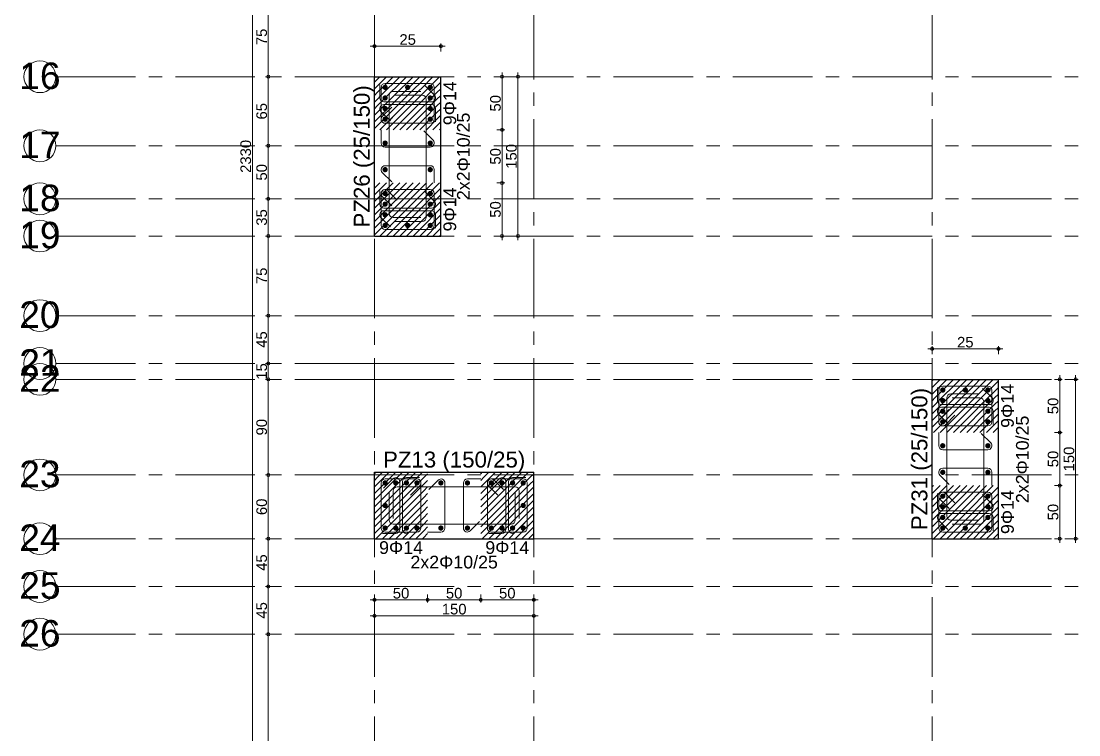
# Model space of a CAD drawing. Header units: millimetres. Extents: x 2232 to 85269, y -3593 to 5869.
# Drawn here: x 20323 to 21319, y 3795 to 4467 of the extents above; entities that cross this region are included whole.
import ezdxf

# ---------------------------------------------------------------- set-up
doc = ezdxf.new("R2010")
doc.units = ezdxf.units.MM
doc.linetypes.add('CENTER2', pattern=[112.5, 75, -12.5, 12.5, -12.5])
doc.linetypes.add('DASHDOT2', pattern=[12.7, 6.35, -3.175, 0, -3.175])
doc.layers.add('aks', color=251, linetype='DASHDOT2', lineweight=35)
for name, color, linetype in [('Donatı Yazısı', 7, 'Continuous'), ('Donatı Çizgisi', 7, 'Continuous'), ('Kolon', 7, 'Continuous'), ('Ölçülendirme', 7, 'Continuous')]:
    doc.layers.add(name, color=color, linetype=linetype)
doc.styles.add('arial_1_18', font='arial.ttf', dxfattribs={"height": 0.2})

# ---------------------------------------------------------------- blocks, each defined once
blk = doc.blocks.new('IDE999Entity6715')
at = {"layer": 'aks', "color": 250, "linetype": 'CENTER2', "lineweight": 5}
blk.add_lwpolyline([(7291.17, 200), (7291.17, 2530)], dxfattribs=at)
blk = doc.blocks.new('IDE999Entity6716')
at = {"layer": 'aks', "color": 250, "linetype": 'CENTER2', "lineweight": 5}
for points in [[(6466.17, 1440), (6766.17, 1440)], [(6766.17, 1440), (10026.17, 1440)]]:
    blk.add_lwpolyline(points, dxfattribs=at)
at = {"layer": 'aks', "color": 30, "linetype": 'Continuous', "lineweight": 5}
blk.add_circle((6451.17, 1440), 15, dxfattribs=at)
at = {"layer": 'aks', "color": 1, "linetype": 'Continuous', "lineweight": 5, "style": 'arial_1_18'}
blk.add_text('16', height=25, dxfattribs=at).set_placement((6431.75, 1428.37))
blk = doc.blocks.new('IDE999Entity6717')
at = {"layer": 'aks', "color": 250, "linetype": 'CENTER2', "lineweight": 5}
for points in [[(6466.17, 1290), (6766.17, 1290)], [(6766.17, 1290), (10026.17, 1290)]]:
    blk.add_lwpolyline(points, dxfattribs=at)
at = {"layer": 'aks', "color": 30, "linetype": 'Continuous', "lineweight": 5}
blk.add_circle((6451.17, 1290), 15, dxfattribs=at)
at = {"layer": 'aks', "color": 1, "linetype": 'Continuous', "lineweight": 5, "style": 'arial_1_18'}
blk.add_text('19', height=25, dxfattribs=at).set_placement((6431.75, 1278.37))
blk = doc.blocks.new('IDE999Entity6718')
at = {"layer": 'aks', "color": 250, "linetype": 'CENTER2', "lineweight": 5}
for points in [[(6466.17, 1065), (6766.17, 1065)], [(6766.17, 1065), (10026.17, 1065)]]:
    blk.add_lwpolyline(points, dxfattribs=at)
at = {"layer": 'aks', "color": 30, "linetype": 'Continuous', "lineweight": 5}
blk.add_circle((6451.17, 1065), 15, dxfattribs=at)
at = {"layer": 'aks', "color": 1, "linetype": 'Continuous', "lineweight": 5, "style": 'arial_1_18'}
blk.add_text('23', height=25, dxfattribs=at).set_placement((6431.75, 1053.37))
blk = doc.blocks.new('IDE999Entity6719')
at = {"layer": 'aks', "color": 250, "linetype": 'CENTER2', "lineweight": 5}
for points in [[(6466.17, 915), (6766.17, 915)], [(6766.17, 915), (10026.17, 915)]]:
    blk.add_lwpolyline(points, dxfattribs=at)
at = {"layer": 'aks', "color": 30, "linetype": 'Continuous', "lineweight": 5}
blk.add_circle((6451.17, 915), 15, dxfattribs=at)
at = {"layer": 'aks', "color": 1, "linetype": 'Continuous', "lineweight": 5, "style": 'arial_1_18'}
blk.add_text('26', height=25, dxfattribs=at).set_placement((6431.75, 903.37))
blk = doc.blocks.new('IDE999Entity6720')
at = {"layer": 'aks', "color": 250, "linetype": 'CENTER2', "lineweight": 5}
for points in [[(6466.17, 1170), (6766.17, 1170)], [(6766.17, 1170), (10026.17, 1170)]]:
    blk.add_lwpolyline(points, dxfattribs=at)
at = {"layer": 'aks', "color": 30, "linetype": 'Continuous', "lineweight": 5}
blk.add_circle((6451.17, 1170), 15, dxfattribs=at)
at = {"layer": 'aks', "color": 1, "linetype": 'Continuous', "lineweight": 5, "style": 'arial_1_18'}
blk.add_text('21', height=25, dxfattribs=at).set_placement((6431.75, 1158.37))
blk = doc.blocks.new('IDE999Entity6721')
at = {"layer": 'aks', "color": 250, "linetype": 'CENTER2', "lineweight": 5}
for points in [[(6466.17, 1325), (6766.17, 1325)], [(6766.17, 1325), (10026.17, 1325)]]:
    blk.add_lwpolyline(points, dxfattribs=at)
at = {"layer": 'aks', "color": 30, "linetype": 'Continuous', "lineweight": 5}
blk.add_circle((6451.17, 1325), 15, dxfattribs=at)
at = {"layer": 'aks', "color": 1, "linetype": 'Continuous', "lineweight": 5, "style": 'arial_1_18'}
blk.add_text('18', height=25, dxfattribs=at).set_placement((6431.75, 1313.37))
blk = doc.blocks.new('IDE999Entity6722')
at = {"layer": 'aks', "color": 250, "linetype": 'CENTER2', "lineweight": 5}
for points in [[(6466.17, 1215), (6766.17, 1215)], [(6766.17, 1215), (10026.17, 1215)]]:
    blk.add_lwpolyline(points, dxfattribs=at)
at = {"layer": 'aks', "color": 30, "linetype": 'Continuous', "lineweight": 5}
blk.add_circle((6451.17, 1215), 15, dxfattribs=at)
at = {"layer": 'aks', "color": 1, "linetype": 'Continuous', "lineweight": 5, "style": 'arial_1_18'}
blk.add_text('20', height=25, dxfattribs=at).set_placement((6431.75, 1203.37))
blk = doc.blocks.new('IDE999Entity6723')
at = {"layer": 'aks', "color": 250, "linetype": 'CENTER2', "lineweight": 5}
for points in [[(6466.17, 960), (6766.17, 960)], [(6766.17, 960), (10026.17, 960)]]:
    blk.add_lwpolyline(points, dxfattribs=at)
at = {"layer": 'aks', "color": 30, "linetype": 'Continuous', "lineweight": 5}
blk.add_circle((6451.17, 960), 15, dxfattribs=at)
at = {"layer": 'aks', "color": 1, "linetype": 'Continuous', "lineweight": 5, "style": 'arial_1_18'}
blk.add_text('25', height=25, dxfattribs=at).set_placement((6431.75, 948.37))
blk = doc.blocks.new('IDE999Entity6724')
at = {"layer": 'aks', "color": 250, "linetype": 'CENTER2', "lineweight": 5}
blk.add_lwpolyline([(6766.17, 200), (6766.17, 2530)], dxfattribs=at)
blk = doc.blocks.new('IDE999Entity6725')
at = {"layer": 'aks', "color": 250, "linetype": 'CENTER2', "lineweight": 5}
blk.add_lwpolyline([(6916.17, 200), (6916.17, 2530)], dxfattribs=at)
blk = doc.blocks.new('IDE999Entity6726')
at = {"layer": 'aks', "color": 250, "linetype": 'CENTER2', "lineweight": 5}
for points in [[(6466.17, 1155), (6766.17, 1155)], [(6766.17, 1155), (10026.17, 1155)]]:
    blk.add_lwpolyline(points, dxfattribs=at)
at = {"layer": 'aks', "color": 30, "linetype": 'Continuous', "lineweight": 5}
blk.add_circle((6451.17, 1155), 15, dxfattribs=at)
at = {"layer": 'aks', "color": 1, "linetype": 'Continuous', "lineweight": 5, "style": 'arial_1_18'}
blk.add_text('22', height=25, dxfattribs=at).set_placement((6431.75, 1143.37))
blk = doc.blocks.new('IDE999Entity6727')
at = {"layer": 'aks', "color": 250, "linetype": 'CENTER2', "lineweight": 5}
for points in [[(6466.17, 1005), (6766.17, 1005)], [(6766.17, 1005), (10026.17, 1005)]]:
    blk.add_lwpolyline(points, dxfattribs=at)
at = {"layer": 'aks', "color": 30, "linetype": 'Continuous', "lineweight": 5}
blk.add_circle((6451.17, 1005), 15, dxfattribs=at)
at = {"layer": 'aks', "color": 1, "linetype": 'Continuous', "lineweight": 5, "style": 'arial_1_18'}
blk.add_text('24', height=25, dxfattribs=at).set_placement((6431.75, 993.37))
blk = doc.blocks.new('IDE999Entity6752')
at = {"layer": 'aks', "color": 250, "linetype": 'CENTER2', "lineweight": 5}
for points in [[(6466.17, 1375), (6766.17, 1375)], [(6766.17, 1375), (10026.17, 1375)]]:
    blk.add_lwpolyline(points, dxfattribs=at)
at = {"layer": 'aks', "color": 30, "linetype": 'Continuous', "lineweight": 5}
blk.add_circle((6451.17, 1375), 15, dxfattribs=at)
at = {"layer": 'aks', "color": 1, "linetype": 'Continuous', "lineweight": 5, "style": 'arial_1_18'}
blk.add_text('17', height=25, dxfattribs=at).set_placement((6431.75, 1363.37))

msp = doc.modelspace()

# ---------------------------------------------------------------- hatches: boundary and pattern name
at = {"layer": 'Donatı Çizgisi', "linetype": 'Continuous', "lineweight": 5}
h = msp.add_hatch(color=5, dxfattribs=at)
edge = h.paths.add_edge_path(flags=0)
edge.add_arc((20665.7, 4404.61), 2.5, 0, 360)
h = msp.add_hatch(color=5, dxfattribs=at)
edge = h.paths.add_edge_path(flags=0)
edge.add_arc((20686.95, 4404.61), 2.5, 0, 360)
h = msp.add_hatch(color=5, dxfattribs=at)
edge = h.paths.add_edge_path(flags=0)
edge.add_arc((20708.2, 4404.61), 2.5, 0, 360)
h = msp.add_hatch(color=5, dxfattribs=at)
edge = h.paths.add_edge_path(flags=0)
edge.add_arc((20665.7, 4394.61), 2.5, 0, 360)
h = msp.add_hatch(color=5, dxfattribs=at)
edge = h.paths.add_edge_path(flags=0)
edge.add_arc((20708.2, 4394.61), 2.5, 0, 360)
h = msp.add_hatch(color=5, dxfattribs=at)
edge = h.paths.add_edge_path(flags=0)
edge.add_arc((20665.7, 4384.61), 2.5, 0, 360)
h = msp.add_hatch(color=5, dxfattribs=at)
edge = h.paths.add_edge_path(flags=0)
edge.add_arc((20708.2, 4384.61), 2.5, 0, 360)
h = msp.add_hatch(color=5, dxfattribs=at)
edge = h.paths.add_edge_path(flags=0)
edge.add_arc((20665.7, 4374.61), 2.5, 0, 360)
h = msp.add_hatch(color=5, dxfattribs=at)
edge = h.paths.add_edge_path(flags=0)
edge.add_arc((20708.2, 4374.61), 2.5, 0, 360)
h = msp.add_hatch(color=5, dxfattribs=at)
edge = h.paths.add_edge_path(flags=0)
edge.add_arc((20665.7, 4352.11), 2.5, 0, 360)
h = msp.add_hatch(color=5, dxfattribs=at)
edge = h.paths.add_edge_path(flags=0)
edge.add_arc((20708.2, 4352.11), 2.5, 0, 360)
h = msp.add_hatch(color=5, dxfattribs=at)
edge = h.paths.add_edge_path(flags=0)
edge.add_arc((20665.7, 4327.11), 2.5, 0, 360)
h = msp.add_hatch(color=5, dxfattribs=at)
edge = h.paths.add_edge_path(flags=0)
edge.add_arc((20708.2, 4327.11), 2.5, 0, 360)
h = msp.add_hatch(color=5, dxfattribs=at)
edge = h.paths.add_edge_path(flags=0)
edge.add_arc((20665.7, 4304.61), 2.5, 0, 360)
h = msp.add_hatch(color=5, dxfattribs=at)
edge = h.paths.add_edge_path(flags=0)
edge.add_arc((20708.2, 4304.61), 2.5, 0, 360)
h = msp.add_hatch(color=5, dxfattribs=at)
edge = h.paths.add_edge_path(flags=0)
edge.add_arc((20665.7, 4294.61), 2.5, 0, 360)
h = msp.add_hatch(color=5, dxfattribs=at)
edge = h.paths.add_edge_path(flags=0)
edge.add_arc((20708.2, 4294.61), 2.5, 0, 360)
h = msp.add_hatch(color=5, dxfattribs=at)
edge = h.paths.add_edge_path(flags=0)
edge.add_arc((20665.7, 4284.61), 2.5, 0, 360)
h = msp.add_hatch(color=5, dxfattribs=at)
edge = h.paths.add_edge_path(flags=0)
edge.add_arc((20708.2, 4284.61), 2.5, 0, 360)
h = msp.add_hatch(color=5, dxfattribs=at)
edge = h.paths.add_edge_path(flags=0)
edge.add_arc((20665.7, 4274.61), 2.5, 0, 360)
h = msp.add_hatch(color=5, dxfattribs=at)
edge = h.paths.add_edge_path(flags=0)
edge.add_arc((20686.95, 4274.61), 2.5, 0, 360)
h = msp.add_hatch(color=5, dxfattribs=at)
edge = h.paths.add_edge_path(flags=0)
edge.add_arc((20708.2, 4274.61), 2.5, 0, 360)
h = msp.add_hatch(color=5, dxfattribs=at)
edge = h.paths.add_edge_path(flags=0)
edge.add_arc((21190.7, 4119.61), 2.5, 0, 360)
h = msp.add_hatch(color=5, dxfattribs=at)
edge = h.paths.add_edge_path(flags=0)
edge.add_arc((21211.95, 4119.61), 2.5, 0, 360)
h = msp.add_hatch(color=5, dxfattribs=at)
edge = h.paths.add_edge_path(flags=0)
edge.add_arc((21233.2, 4119.61), 2.5, 0, 360)
h = msp.add_hatch(color=5, dxfattribs=at)
edge = h.paths.add_edge_path(flags=0)
edge.add_arc((21190.7, 4109.61), 2.5, 0, 360)
h = msp.add_hatch(color=5, dxfattribs=at)
edge = h.paths.add_edge_path(flags=0)
edge.add_arc((21233.2, 4109.61), 2.5, 0, 360)
h = msp.add_hatch(color=5, dxfattribs=at)
edge = h.paths.add_edge_path(flags=0)
edge.add_arc((21190.7, 4099.61), 2.5, 0, 360)
h = msp.add_hatch(color=5, dxfattribs=at)
edge = h.paths.add_edge_path(flags=0)
edge.add_arc((21233.2, 4099.61), 2.5, 0, 360)
h = msp.add_hatch(color=5, dxfattribs=at)
edge = h.paths.add_edge_path(flags=0)
edge.add_arc((21190.7, 4089.61), 2.5, 0, 360)
h = msp.add_hatch(color=5, dxfattribs=at)
edge = h.paths.add_edge_path(flags=0)
edge.add_arc((21233.2, 4089.61), 2.5, 0, 360)
h = msp.add_hatch(color=5, dxfattribs=at)
edge = h.paths.add_edge_path(flags=0)
edge.add_arc((21190.7, 4067.11), 2.5, 0, 360)
h = msp.add_hatch(color=5, dxfattribs=at)
edge = h.paths.add_edge_path(flags=0)
edge.add_arc((21233.2, 4067.11), 2.5, 0, 360)
h = msp.add_hatch(color=5, dxfattribs=at)
edge = h.paths.add_edge_path(flags=0)
edge.add_arc((21190.7, 4042.11), 2.5, 0, 360)
h = msp.add_hatch(color=5, dxfattribs=at)
edge = h.paths.add_edge_path(flags=0)
edge.add_arc((21233.2, 4042.11), 2.5, 0, 360)
h = msp.add_hatch(color=5, dxfattribs=at)
edge = h.paths.add_edge_path(flags=0)
edge.add_arc((20665.7, 4032.11), 2.5, 0, 360)
h = msp.add_hatch(color=5, dxfattribs=at)
edge = h.paths.add_edge_path(flags=0)
edge.add_arc((20675.7, 4032.11), 2.5, 0, 360)
h = msp.add_hatch(color=5, dxfattribs=at)
edge = h.paths.add_edge_path(flags=0)
edge.add_arc((20685.7, 4032.11), 2.5, 0, 360)
h = msp.add_hatch(color=5, dxfattribs=at)
edge = h.paths.add_edge_path(flags=0)
edge.add_arc((20695.7, 4032.11), 2.5, 0, 360)
h = msp.add_hatch(color=5, dxfattribs=at)
edge = h.paths.add_edge_path(flags=0)
edge.add_arc((20718.2, 4032.11), 2.5, 0, 360)
h = msp.add_hatch(color=5, dxfattribs=at)
edge = h.paths.add_edge_path(flags=0)
edge.add_arc((20743.2, 4032.11), 2.5, 0, 360)
h = msp.add_hatch(color=5, dxfattribs=at)
edge = h.paths.add_edge_path(flags=0)
edge.add_arc((20765.7, 4032.11), 2.5, 0, 360)
h = msp.add_hatch(color=5, dxfattribs=at)
edge = h.paths.add_edge_path(flags=0)
edge.add_arc((20775.7, 4032.11), 2.5, 0, 360)
h = msp.add_hatch(color=5, dxfattribs=at)
edge = h.paths.add_edge_path(flags=0)
edge.add_arc((20785.7, 4032.11), 2.5, 0, 360)
h = msp.add_hatch(color=5, dxfattribs=at)
edge = h.paths.add_edge_path(flags=0)
edge.add_arc((20795.7, 4032.11), 2.5, 0, 360)
h = msp.add_hatch(color=5, dxfattribs=at)
edge = h.paths.add_edge_path(flags=0)
edge.add_arc((20665.7, 4010.86), 2.5, 0, 360)
h = msp.add_hatch(color=5, dxfattribs=at)
edge = h.paths.add_edge_path(flags=0)
edge.add_arc((20795.7, 4010.86), 2.5, 0, 360)
h = msp.add_hatch(color=5, dxfattribs=at)
edge = h.paths.add_edge_path(flags=0)
edge.add_arc((21190.7, 4019.61), 2.5, 0, 360)
h = msp.add_hatch(color=5, dxfattribs=at)
edge = h.paths.add_edge_path(flags=0)
edge.add_arc((21233.2, 4019.61), 2.5, 0, 360)
h = msp.add_hatch(color=5, dxfattribs=at)
edge = h.paths.add_edge_path(flags=0)
edge.add_arc((21190.7, 4009.61), 2.5, 0, 360)
h = msp.add_hatch(color=5, dxfattribs=at)
edge = h.paths.add_edge_path(flags=0)
edge.add_arc((21233.2, 4009.61), 2.5, 0, 360)
h = msp.add_hatch(color=5, dxfattribs=at)
edge = h.paths.add_edge_path(flags=0)
edge.add_arc((21190.7, 3999.61), 2.5, 0, 360)
h = msp.add_hatch(color=5, dxfattribs=at)
edge = h.paths.add_edge_path(flags=0)
edge.add_arc((21233.2, 3999.61), 2.5, 0, 360)
h = msp.add_hatch(color=5, dxfattribs=at)
edge = h.paths.add_edge_path(flags=0)
edge.add_arc((20665.7, 3989.61), 2.5, 0, 360)
h = msp.add_hatch(color=5, dxfattribs=at)
edge = h.paths.add_edge_path(flags=0)
edge.add_arc((20675.7, 3989.61), 2.5, 0, 360)
h = msp.add_hatch(color=5, dxfattribs=at)
edge = h.paths.add_edge_path(flags=0)
edge.add_arc((20685.7, 3989.61), 2.5, 0, 360)
h = msp.add_hatch(color=5, dxfattribs=at)
edge = h.paths.add_edge_path(flags=0)
edge.add_arc((20695.7, 3989.61), 2.5, 0, 360)
h = msp.add_hatch(color=5, dxfattribs=at)
edge = h.paths.add_edge_path(flags=0)
edge.add_arc((20718.2, 3989.61), 2.5, 0, 360)
h = msp.add_hatch(color=5, dxfattribs=at)
edge = h.paths.add_edge_path(flags=0)
edge.add_arc((20743.2, 3989.61), 2.5, 0, 360)
h = msp.add_hatch(color=5, dxfattribs=at)
edge = h.paths.add_edge_path(flags=0)
edge.add_arc((20765.7, 3989.61), 2.5, 0, 360)
h = msp.add_hatch(color=5, dxfattribs=at)
edge = h.paths.add_edge_path(flags=0)
edge.add_arc((20775.7, 3989.61), 2.5, 0, 360)
h = msp.add_hatch(color=5, dxfattribs=at)
edge = h.paths.add_edge_path(flags=0)
edge.add_arc((20785.7, 3989.61), 2.5, 0, 360)
h = msp.add_hatch(color=5, dxfattribs=at)
edge = h.paths.add_edge_path(flags=0)
edge.add_arc((20795.7, 3989.61), 2.5, 0, 360)
h = msp.add_hatch(color=5, dxfattribs=at)
edge = h.paths.add_edge_path(flags=0)
edge.add_arc((21190.7, 3989.61), 2.5, 0, 360)
h = msp.add_hatch(color=5, dxfattribs=at)
edge = h.paths.add_edge_path(flags=0)
edge.add_arc((21211.95, 3989.61), 2.5, 0, 360)
h = msp.add_hatch(color=5, dxfattribs=at)
edge = h.paths.add_edge_path(flags=0)
edge.add_arc((21233.2, 3989.61), 2.5, 0, 360)

# ---------------------------------------------------------------- linework, layer by layer
at = {"layer": 'Donatı Çizgisi', "color": 1, "linetype": 'Continuous', "lineweight": 5}
for points in [[(20660.7, 4394.61), (20660.7, 4407.11)], [(20703.26, 4406.1), (20712.1, 4397.26)], [(20669.45, 4285.86), (20669.45, 4397.11)], [(20673.2, 4400.86), (20699.2, 4400.86)], [(20700.7, 4397.11), (20674.7, 4397.11)], [(20704.45, 4282.11), (20704.45, 4393.36)], [(20670.63, 4373.12), (20661.79, 4381.96)], [(20709.45, 4390.86), (20664.45, 4390.86)], [(20664.45, 4388.36), (20709.45, 4388.36)], [(20713.2, 4384.61), (20713.2, 4372.11)], [(20661.95, 4352.11), (20661.95, 4364.61)], [(20702.01, 4363.6), (20710.85, 4354.76)], [(20708.2, 4348.36), (20665.7, 4348.36)], [(20671.88, 4315.62), (20663.04, 4324.46)], [(20665.7, 4330.86), (20708.2, 4330.86)], [(20711.95, 4327.11), (20711.95, 4314.61)], [(20660.7, 4294.61), (20660.7, 4307.11)], [(20703.26, 4306.1), (20712.1, 4297.26)], [(20709.45, 4290.86), (20664.45, 4290.86)], [(20664.45, 4288.36), (20709.45, 4288.36)], [(20699.2, 4282.11), (20673.2, 4282.11)], [(20713.2, 4284.61), (20713.2, 4272.11)], [(20670.63, 4273.12), (20661.79, 4281.96)], [(20674.7, 4278.36), (20700.7, 4278.36)], [(21185.7, 4109.61), (21185.7, 4122.11)], [(21198.2, 4115.86), (21224.2, 4115.86)], [(21228.26, 4121.1), (21237.1, 4112.26)], [(21234.45, 4105.86), (21189.45, 4105.86)], [(21189.45, 4103.36), (21234.45, 4103.36)], [(21194.45, 4000.86), (21194.45, 4112.11)], [(21225.7, 4112.11), (21199.7, 4112.11)], [(21229.45, 3997.11), (21229.45, 4108.36)], [(21195.63, 4088.12), (21186.79, 4096.96)], [(21238.2, 4099.61), (21238.2, 4087.11)], [(21186.95, 4067.11), (21186.95, 4079.61)], [(21227.01, 4078.6), (21235.85, 4069.76)], [(21233.2, 4063.36), (21190.7, 4063.36)], [(21190.7, 4045.86), (21233.2, 4045.86)], [(20664.21, 4027.18), (20673.04, 4036.01)], [(20679.45, 4033.36), (20679.45, 3988.36)], [(20681.95, 3988.36), (20681.95, 4033.36)], [(20685.7, 4037.11), (20698.2, 4037.11)], [(20706.71, 4025.93), (20715.54, 4034.76)], [(20743.2, 4035.86), (20755.7, 4035.86)], [(20764.21, 4027.18), (20773.04, 4036.01)], [(20779.45, 4033.36), (20779.45, 3988.36)], [(20781.95, 3988.36), (20781.95, 4033.36)], [(20785.7, 4037.11), (20798.2, 4037.11)], [(21196.88, 4030.62), (21188.04, 4039.46)], [(21236.95, 4042.11), (21236.95, 4029.61)], [(20669.45, 4023.11), (20669.45, 3997.11)], [(20673.2, 3998.61), (20673.2, 4024.61)], [(20676.95, 4028.36), (20788.2, 4028.36)], [(20721.95, 4032.11), (20721.95, 3989.61)], [(20739.45, 3989.61), (20739.45, 4032.11)], [(20788.2, 3997.11), (20788.2, 4023.11)], [(20791.95, 4024.61), (20791.95, 3998.61)], [(21185.7, 4009.61), (21185.7, 4022.11)], [(21228.26, 4021.1), (21237.1, 4012.26)], [(21234.45, 4005.86), (21189.45, 4005.86)], [(21189.45, 4003.36), (21234.45, 4003.36)], [(20673.2, 3993.36), (20784.45, 3993.36)], [(20697.19, 3994.55), (20688.35, 3985.71)], [(20754.69, 3995.8), (20745.85, 3986.96)], [(20797.19, 3994.55), (20788.35, 3985.71)], [(21195.63, 3988.12), (21186.79, 3996.96)], [(21224.2, 3997.11), (21198.2, 3997.11)], [(21199.7, 3993.36), (21225.7, 3993.36)], [(21238.2, 3999.61), (21238.2, 3987.11)], [(20675.7, 3984.61), (20663.2, 3984.61)], [(20718.2, 3985.86), (20705.7, 3985.86)], [(20775.7, 3984.61), (20763.2, 3984.61)]]:
    msp.add_lwpolyline(points, dxfattribs=at)
at = {"layer": 'Donatı Çizgisi', "color": 5, "linetype": 'Continuous', "lineweight": 5}
for points in [[(20661.95, 4374.61), (20661.95, 4404.61)], [(20665.7, 4408.36), (20708.2, 4408.36)], [(20711.95, 4404.61), (20711.95, 4374.61)], [(20663.04, 4377.26), (20671.88, 4386.1)], [(20677.19, 4380.8), (20668.35, 4371.96)], [(20708.2, 4370.86), (20665.7, 4370.86)], [(20661.95, 4304.61), (20661.95, 4274.61)], [(20663.04, 4301.96), (20671.88, 4293.12)], [(20708.2, 4308.36), (20665.7, 4308.36)], [(20677.19, 4298.43), (20668.35, 4307.26)], [(20711.95, 4274.61), (20711.95, 4304.61)], [(20665.7, 4270.86), (20708.2, 4270.86)], [(21190.7, 4123.36), (21233.2, 4123.36)], [(21186.95, 4089.61), (21186.95, 4119.61)], [(21236.95, 4119.61), (21236.95, 4089.61)], [(21188.04, 4092.26), (21196.88, 4101.1)], [(21202.19, 4095.8), (21193.35, 4086.96)], [(21233.2, 4085.86), (21190.7, 4085.86)], [(20695.7, 4035.86), (20665.7, 4035.86)], [(20693.04, 4034.76), (20684.21, 4025.93)], [(20765.7, 4035.86), (20795.7, 4035.86)], [(20768.35, 4034.76), (20777.19, 4025.93)], [(20661.95, 4032.11), (20661.95, 3989.61)], [(20689.51, 4020.62), (20698.35, 4029.46)], [(20699.45, 3989.61), (20699.45, 4032.11)], [(20761.95, 3989.61), (20761.95, 4032.11)], [(20771.88, 4020.62), (20763.04, 4029.46)], [(20799.45, 4032.11), (20799.45, 3989.61)], [(21233.2, 4023.36), (21190.7, 4023.36)], [(21186.95, 4019.61), (21186.95, 3989.61)], [(21188.04, 4016.96), (21196.88, 4008.12)], [(21202.19, 4013.43), (21193.35, 4022.26)], [(21236.95, 3989.61), (21236.95, 4019.61)], [(20665.7, 3985.86), (20695.7, 3985.86)], [(20795.7, 3985.86), (20765.7, 3985.86)], [(21190.7, 3985.86), (21233.2, 3985.86)]]:
    msp.add_lwpolyline(points, dxfattribs=at)
for centre, start, end in [((20665.7, 4404.61), 90, 180), ((20708.2, 4404.61), 0, 90), ((20665.7, 4374.61), 135, 270), ((20665.7, 4374.61), 180, 315), ((20708.2, 4374.61), 270, 0), ((20665.7, 4304.61), 45, 180), ((20665.7, 4304.61), 90, 225), ((20708.2, 4304.61), 0, 90), ((20665.7, 4274.61), 180, 270), ((20708.2, 4274.61), 270, 0), ((21190.7, 4119.61), 90, 180), ((21233.2, 4119.61), 0, 90), ((21190.7, 4089.61), 135, 270), ((21190.7, 4089.61), 180, 315), ((21233.2, 4089.61), 270, 0), ((20665.7, 4032.11), 90, 180), ((20695.7, 4032.11), 0, 135), ((20695.7, 4032.11), 315, 90), ((20765.7, 4032.11), 90, 225), ((20765.7, 4032.11), 45, 180), ((20795.7, 4032.11), 0, 90), ((21190.7, 4019.61), 45, 180), ((21190.7, 4019.61), 90, 225), ((21233.2, 4019.61), 0, 90), ((20665.7, 3989.61), 180, 270), ((20695.7, 3989.61), 270, 0), ((20765.7, 3989.61), 180, 270), ((20795.7, 3989.61), 270, 0), ((21190.7, 3989.61), 180, 270), ((21233.2, 3989.61), 270, 0)]:
    msp.add_arc(centre, 3.75, start, end, dxfattribs=at)
at = {"layer": 'Donatı Çizgisi', "color": 1, "linetype": 'Continuous', "lineweight": 5}
for centre, start, end in [((20664.45, 4394.61), 180, 270), ((20673.2, 4397.11), 90, 180), ((20700.7, 4393.36), 0, 90), ((20709.45, 4394.61), 270, 45), ((20664.45, 4384.61), 90, 225), ((20709.45, 4384.61), 0, 90), ((20665.7, 4352.11), 180, 270), ((20708.2, 4352.11), 270, 45), ((20665.7, 4327.11), 90, 225), ((20708.2, 4327.11), 0, 90), ((20664.45, 4294.61), 180, 270), ((20709.45, 4294.61), 270, 45), ((20664.45, 4284.61), 90, 225), ((20673.2, 4285.86), 180, 270), ((20700.7, 4282.11), 270, 0), ((20709.45, 4284.61), 0, 90), ((21198.2, 4112.11), 90, 180), ((21189.45, 4109.61), 180, 270), ((21189.45, 4099.61), 90, 225), ((21225.7, 4108.36), 0, 90), ((21234.45, 4109.61), 270, 45), ((21234.45, 4099.61), 0, 90), ((21190.7, 4067.11), 180, 270), ((21233.2, 4067.11), 270, 45), ((21190.7, 4042.11), 90, 225), ((21233.2, 4042.11), 0, 90), ((20675.7, 4033.36), 0, 135), ((20685.7, 4033.36), 90, 180), ((20718.2, 4032.11), 0, 135), ((20743.2, 4032.11), 90, 180), ((20775.7, 4033.36), 0, 135), ((20785.7, 4033.36), 90, 180), ((20676.95, 4024.61), 90, 180), ((20788.2, 4024.61), 0, 90), ((21189.45, 4009.61), 180, 270), ((21189.45, 3999.61), 90, 225), ((21234.45, 4009.61), 270, 45), ((21234.45, 3999.61), 0, 90), ((20673.2, 3997.11), 180, 270), ((20784.45, 3997.11), 270, 0), ((21198.2, 4000.86), 180, 270), ((21225.7, 3997.11), 270, 0), ((20675.7, 3988.36), 270, 0), ((20685.7, 3988.36), 180, 315), ((20718.2, 3989.61), 270, 0), ((20743.2, 3989.61), 180, 315), ((20775.7, 3988.36), 270, 0), ((20785.7, 3988.36), 180, 315)]:
    msp.add_arc(centre, 3.75, start, end, dxfattribs=at)
at = {"layer": 'Kolon', "color": 33, "linetype": 'Continuous', "lineweight": -3}
for points in [[(20655.7, 4264.61), (20655.7, 4414.61)], [(20655.7, 4414.61), (20718.2, 4414.61)], [(20718.2, 4264.61), (20718.2, 4414.61)], [(20655.7, 4264.61), (20718.2, 4264.61)], [(21180.7, 3979.61), (21180.7, 4129.61)], [(21180.7, 4129.61), (21243.2, 4129.61)], [(21243.2, 3979.61), (21243.2, 4129.61)], [(20655.7, 4042.11), (20805.7, 4042.11)], [(20655.7, 3979.61), (20655.7, 4042.11)], [(20805.7, 3979.61), (20805.7, 4042.11)], [(20655.7, 3979.61), (20805.7, 3979.61)], [(21180.7, 3979.61), (21243.2, 3979.61)]]:
    msp.add_lwpolyline(points, dxfattribs=at)
at = {"layer": 'Kolon', "color": 251, "linetype": 'Continuous', "lineweight": -3}
for points in [[(20655.7, 4403.28), (20664.52, 4412.11)], [(20655.7, 4409.53), (20658.27, 4412.11)], [(20658.27, 4412.11), (20660.77, 4414.61)], [(20664.52, 4412.11), (20667.02, 4414.61)], [(20664.52, 4399.61), (20677.02, 4412.11)], [(20664.52, 4405.86), (20670.77, 4412.11)], [(20670.77, 4412.11), (20673.27, 4414.61)], [(20677.02, 4412.11), (20679.52, 4414.61)], [(20677.02, 4399.61), (20689.52, 4412.11)], [(20677.02, 4405.86), (20683.27, 4412.11)], [(20683.27, 4412.11), (20685.77, 4414.61)], [(20689.52, 4412.11), (20692.02, 4414.61)], [(20689.52, 4399.61), (20702.02, 4412.11)], [(20689.52, 4405.86), (20695.77, 4412.11)], [(20695.77, 4412.11), (20698.27, 4414.61)], [(20702.02, 4412.11), (20704.52, 4414.61)], [(20702.02, 4399.61), (20714.52, 4412.11)], [(20702.02, 4405.86), (20708.27, 4412.11)], [(20708.27, 4412.11), (20710.77, 4414.61)], [(20714.52, 4412.11), (20717.02, 4414.61)], [(20658.27, 4399.61), (20664.52, 4405.86)], [(20670.77, 4399.61), (20677.02, 4405.86)], [(20683.27, 4399.61), (20689.52, 4405.86)], [(20695.77, 4399.61), (20702.02, 4405.86)], [(20708.27, 4399.61), (20714.52, 4405.86)], [(20714.52, 4405.86), (20718.2, 4409.53)], [(20714.52, 4399.61), (20718.2, 4403.28)], [(20655.7, 4390.78), (20664.52, 4399.61)], [(20655.7, 4397.03), (20658.27, 4399.61)], [(20658.27, 4387.11), (20664.52, 4393.36)], [(20664.52, 4387.11), (20677.02, 4399.61)], [(20664.52, 4393.36), (20670.77, 4399.61)], [(20670.77, 4387.11), (20677.02, 4393.36)], [(20677.02, 4387.11), (20689.52, 4399.61)], [(20677.02, 4393.36), (20683.27, 4399.61)], [(20683.27, 4387.11), (20689.52, 4393.36)], [(20689.52, 4387.11), (20702.02, 4399.61)], [(20689.52, 4393.36), (20695.77, 4399.61)], [(20695.77, 4387.11), (20702.02, 4393.36)], [(20702.02, 4387.11), (20714.52, 4399.61)], [(20702.02, 4393.36), (20708.27, 4399.61)], [(20708.27, 4387.11), (20714.52, 4393.36)], [(20714.52, 4393.36), (20718.2, 4397.03)], [(20655.7, 4378.28), (20664.52, 4387.11)], [(20655.7, 4384.53), (20658.27, 4387.11)], [(20664.52, 4374.61), (20677.02, 4387.11)], [(20664.52, 4380.86), (20670.77, 4387.11)], [(20677.02, 4374.61), (20689.52, 4387.11)], [(20677.02, 4380.86), (20683.27, 4387.11)], [(20689.52, 4374.61), (20702.02, 4387.11)], [(20689.52, 4380.86), (20695.77, 4387.11)], [(20702.02, 4374.61), (20714.52, 4387.11)], [(20702.02, 4380.86), (20708.27, 4387.11)], [(20714.52, 4387.11), (20718.2, 4390.78)], [(20714.52, 4380.86), (20718.2, 4384.53)], [(20655.7, 4365.78), (20664.52, 4374.61)], [(20655.7, 4372.03), (20658.27, 4374.61)], [(20658.27, 4374.61), (20664.52, 4380.86)], [(20664.52, 4368.36), (20670.77, 4374.61)], [(20667.02, 4364.61), (20677.02, 4374.61)], [(20670.77, 4374.61), (20677.02, 4380.86)], [(20677.02, 4368.36), (20683.27, 4374.61)], [(20679.52, 4364.61), (20689.52, 4374.61)], [(20683.27, 4374.61), (20689.52, 4380.86)], [(20689.52, 4368.36), (20695.77, 4374.61)], [(20692.02, 4364.61), (20702.02, 4374.61)], [(20695.77, 4374.61), (20702.02, 4380.86)], [(20702.02, 4368.36), (20708.27, 4374.61)], [(20704.52, 4364.61), (20714.52, 4374.61)], [(20708.27, 4374.61), (20714.52, 4380.86)], [(20714.52, 4374.61), (20718.2, 4378.28)], [(20714.52, 4368.36), (20718.2, 4372.03)], [(20660.77, 4364.61), (20664.52, 4368.36)], [(20673.27, 4364.61), (20677.02, 4368.36)], [(20685.77, 4364.61), (20689.52, 4368.36)], [(20698.27, 4364.61), (20702.02, 4368.36)], [(20710.77, 4364.61), (20714.52, 4368.36)], [(20717.02, 4364.61), (20718.2, 4365.78)], [(20655.7, 4303.28), (20664.52, 4312.11)], [(20655.7, 4309.53), (20658.27, 4312.11)], [(20658.27, 4312.11), (20660.77, 4314.61)], [(20664.52, 4312.11), (20667.02, 4314.61)], [(20664.52, 4299.61), (20677.02, 4312.11)], [(20664.52, 4305.86), (20670.77, 4312.11)], [(20670.77, 4312.11), (20673.27, 4314.61)], [(20677.02, 4312.11), (20679.52, 4314.61)], [(20677.02, 4299.61), (20689.52, 4312.11)], [(20677.02, 4305.86), (20683.27, 4312.11)], [(20683.27, 4312.11), (20685.77, 4314.61)], [(20689.52, 4312.11), (20692.02, 4314.61)], [(20689.52, 4299.61), (20702.02, 4312.11)], [(20689.52, 4305.86), (20695.77, 4312.11)], [(20695.77, 4312.11), (20698.27, 4314.61)], [(20702.02, 4312.11), (20704.52, 4314.61)], [(20702.02, 4299.61), (20714.52, 4312.11)], [(20702.02, 4305.86), (20708.27, 4312.11)], [(20708.27, 4312.11), (20710.77, 4314.61)], [(20714.52, 4312.11), (20717.02, 4314.61)], [(20658.27, 4299.61), (20664.52, 4305.86)], [(20670.77, 4299.61), (20677.02, 4305.86)], [(20683.27, 4299.61), (20689.52, 4305.86)], [(20695.77, 4299.61), (20702.02, 4305.86)], [(20708.27, 4299.61), (20714.52, 4305.86)], [(20714.52, 4305.86), (20718.2, 4309.53)], [(20714.52, 4299.61), (20718.2, 4303.28)], [(20655.7, 4290.78), (20664.52, 4299.61)], [(20655.7, 4297.03), (20658.27, 4299.61)], [(20658.27, 4287.11), (20664.52, 4293.36)], [(20664.52, 4287.11), (20677.02, 4299.61)], [(20664.52, 4293.36), (20670.77, 4299.61)], [(20670.77, 4287.11), (20677.02, 4293.36)], [(20677.02, 4287.11), (20689.52, 4299.61)], [(20677.02, 4293.36), (20683.27, 4299.61)], [(20683.27, 4287.11), (20689.52, 4293.36)], [(20689.52, 4287.11), (20702.02, 4299.61)], [(20689.52, 4293.36), (20695.77, 4299.61)], [(20695.77, 4287.11), (20702.02, 4293.36)], [(20702.02, 4287.11), (20714.52, 4299.61)], [(20702.02, 4293.36), (20708.27, 4299.61)], [(20708.27, 4287.11), (20714.52, 4293.36)], [(20714.52, 4293.36), (20718.2, 4297.03)], [(20655.7, 4278.28), (20664.52, 4287.11)], [(20655.7, 4284.53), (20658.27, 4287.11)], [(20664.52, 4274.61), (20677.02, 4287.11)], [(20664.52, 4280.86), (20670.77, 4287.11)], [(20677.02, 4274.61), (20689.52, 4287.11)], [(20677.02, 4280.86), (20683.27, 4287.11)], [(20689.52, 4274.61), (20702.02, 4287.11)], [(20689.52, 4280.86), (20695.77, 4287.11)], [(20702.02, 4274.61), (20714.52, 4287.11)], [(20702.02, 4280.86), (20708.27, 4287.11)], [(20714.52, 4287.11), (20718.2, 4290.78)], [(20714.52, 4280.86), (20718.2, 4284.53)], [(20655.7, 4265.78), (20664.52, 4274.61)], [(20655.7, 4272.03), (20658.27, 4274.61)], [(20658.27, 4274.61), (20664.52, 4280.86)], [(20664.52, 4268.36), (20670.77, 4274.61)], [(20667.02, 4264.61), (20677.02, 4274.61)], [(20670.77, 4274.61), (20677.02, 4280.86)], [(20677.02, 4268.36), (20683.27, 4274.61)], [(20679.52, 4264.61), (20689.52, 4274.61)], [(20683.27, 4274.61), (20689.52, 4280.86)], [(20689.52, 4268.36), (20695.77, 4274.61)], [(20692.02, 4264.61), (20702.02, 4274.61)], [(20695.77, 4274.61), (20702.02, 4280.86)], [(20702.02, 4268.36), (20708.27, 4274.61)], [(20704.52, 4264.61), (20714.52, 4274.61)], [(20708.27, 4274.61), (20714.52, 4280.86)], [(20714.52, 4274.61), (20718.2, 4278.28)], [(20660.77, 4264.61), (20664.52, 4268.36)], [(20673.27, 4264.61), (20677.02, 4268.36)], [(20685.77, 4264.61), (20689.52, 4268.36)], [(20698.27, 4264.61), (20702.02, 4268.36)], [(20710.77, 4264.61), (20714.52, 4268.36)], [(20714.52, 4268.36), (20718.2, 4272.03)], [(20717.02, 4264.61), (20718.2, 4265.78)], [(21180.7, 4128.28), (21182.03, 4129.61)], [(21180.7, 4115.78), (21189.52, 4124.61)], [(21180.7, 4122.03), (21183.27, 4124.61)], [(21183.27, 4124.61), (21188.28, 4129.61)], [(21189.52, 4124.61), (21194.53, 4129.61)], [(21189.52, 4112.11), (21202.02, 4124.61)], [(21189.52, 4118.36), (21195.77, 4124.61)], [(21195.77, 4124.61), (21200.78, 4129.61)], [(21202.02, 4124.61), (21207.03, 4129.61)], [(21202.02, 4112.11), (21214.52, 4124.61)], [(21202.02, 4118.36), (21208.27, 4124.61)], [(21208.27, 4124.61), (21213.28, 4129.61)], [(21214.52, 4124.61), (21219.53, 4129.61)], [(21214.52, 4112.11), (21227.02, 4124.61)], [(21214.52, 4118.36), (21220.77, 4124.61)], [(21220.77, 4124.61), (21225.78, 4129.61)], [(21227.02, 4124.61), (21232.03, 4129.61)], [(21227.02, 4112.11), (21239.52, 4124.61)], [(21227.02, 4118.36), (21233.27, 4124.61)], [(21233.27, 4124.61), (21238.28, 4129.61)], [(21239.52, 4124.61), (21243.2, 4128.28)], [(21183.27, 4112.11), (21189.52, 4118.36)], [(21195.77, 4112.11), (21202.02, 4118.36)], [(21208.27, 4112.11), (21214.52, 4118.36)], [(21220.77, 4112.11), (21227.02, 4118.36)], [(21233.27, 4112.11), (21239.52, 4118.36)], [(21239.52, 4118.36), (21243.2, 4122.03)], [(21239.52, 4112.11), (21243.2, 4115.78)], [(21180.7, 4103.28), (21189.52, 4112.11)], [(21180.7, 4109.53), (21183.27, 4112.11)], [(21183.27, 4099.61), (21189.52, 4105.86)], [(21189.52, 4099.61), (21202.02, 4112.11)], [(21189.52, 4105.86), (21195.77, 4112.11)], [(21195.77, 4099.61), (21202.02, 4105.86)], [(21202.02, 4099.61), (21214.52, 4112.11)], [(21202.02, 4105.86), (21208.27, 4112.11)], [(21208.27, 4099.61), (21214.52, 4105.86)], [(21214.52, 4099.61), (21227.02, 4112.11)], [(21214.52, 4105.86), (21220.77, 4112.11)], [(21220.77, 4099.61), (21227.02, 4105.86)], [(21227.02, 4099.61), (21239.52, 4112.11)], [(21227.02, 4105.86), (21233.27, 4112.11)], [(21233.27, 4099.61), (21239.52, 4105.86)], [(21239.52, 4105.86), (21243.2, 4109.53)], [(21239.52, 4099.61), (21243.2, 4103.28)], [(21180.7, 4090.78), (21189.52, 4099.61)], [(21180.7, 4097.03), (21183.27, 4099.61)], [(21183.27, 4087.11), (21189.52, 4093.36)], [(21189.52, 4087.11), (21202.02, 4099.61)], [(21189.52, 4093.36), (21195.77, 4099.61)], [(21195.77, 4087.11), (21202.02, 4093.36)], [(21202.02, 4087.11), (21214.52, 4099.61)], [(21202.02, 4093.36), (21208.27, 4099.61)], [(21208.27, 4087.11), (21214.52, 4093.36)], [(21214.52, 4087.11), (21227.02, 4099.61)], [(21214.52, 4093.36), (21220.77, 4099.61)], [(21220.77, 4087.11), (21227.02, 4093.36)], [(21227.02, 4087.11), (21239.52, 4099.61)], [(21227.02, 4093.36), (21233.27, 4099.61)], [(21233.27, 4087.11), (21239.52, 4093.36)], [(21239.52, 4093.36), (21243.2, 4097.03)], [(21180.7, 4084.53), (21183.27, 4087.11)], [(21182.03, 4079.61), (21189.52, 4087.11)], [(21189.52, 4080.86), (21195.77, 4087.11)], [(21194.53, 4079.61), (21202.02, 4087.11)], [(21202.02, 4080.86), (21208.27, 4087.11)], [(21207.03, 4079.61), (21214.52, 4087.11)], [(21214.52, 4080.86), (21220.77, 4087.11)], [(21219.53, 4079.61), (21227.02, 4087.11)], [(21227.02, 4080.86), (21233.27, 4087.11)], [(21232.03, 4079.61), (21239.52, 4087.11)], [(21239.52, 4087.11), (21243.2, 4090.78)], [(21239.52, 4080.86), (21243.2, 4084.53)], [(21188.28, 4079.61), (21189.52, 4080.86)], [(21200.78, 4079.61), (21202.02, 4080.86)], [(21213.28, 4079.61), (21214.52, 4080.86)], [(21225.78, 4079.61), (21227.02, 4080.86)], [(21238.28, 4079.61), (21239.52, 4080.86)], [(20655.7, 4040.78), (20657.03, 4042.11)], [(20655.7, 4028.28), (20664.52, 4037.11)], [(20655.7, 4034.53), (20658.27, 4037.11)], [(20658.27, 4037.11), (20663.28, 4042.11)], [(20664.52, 4037.11), (20669.53, 4042.11)], [(20664.52, 4024.61), (20677.02, 4037.11)], [(20664.52, 4030.86), (20670.77, 4037.11)], [(20670.77, 4037.11), (20675.78, 4042.11)], [(20677.02, 4037.11), (20682.03, 4042.11)], [(20677.02, 4024.61), (20689.52, 4037.11)], [(20677.02, 4030.86), (20683.27, 4037.11)], [(20683.27, 4037.11), (20688.28, 4042.11)], [(20689.52, 4037.11), (20694.53, 4042.11)], [(20689.52, 4024.61), (20702.02, 4037.11)], [(20689.52, 4030.86), (20695.77, 4037.11)], [(20695.77, 4037.11), (20700.78, 4042.11)], [(20702.02, 4037.11), (20705.7, 4040.78)], [(20702.02, 4030.86), (20705.7, 4034.53)], [(20755.7, 4040.78), (20757.03, 4042.11)], [(20755.7, 4028.28), (20764.52, 4037.11)], [(20755.7, 4034.53), (20758.27, 4037.11)], [(20758.27, 4037.11), (20763.28, 4042.11)], [(20764.52, 4037.11), (20769.53, 4042.11)], [(20764.52, 4024.61), (20777.02, 4037.11)], [(20764.52, 4030.86), (20770.77, 4037.11)], [(20770.77, 4037.11), (20775.78, 4042.11)], [(20777.02, 4037.11), (20782.03, 4042.11)], [(20777.02, 4024.61), (20789.52, 4037.11)], [(20777.02, 4030.86), (20783.27, 4037.11)], [(20783.27, 4037.11), (20788.28, 4042.11)], [(20789.52, 4037.11), (20794.53, 4042.11)], [(20789.52, 4024.61), (20802.02, 4037.11)], [(20789.52, 4030.86), (20795.77, 4037.11)], [(20795.77, 4037.11), (20800.78, 4042.11)], [(20802.02, 4037.11), (20805.7, 4040.78)], [(20802.02, 4030.86), (20805.7, 4034.53)], [(20655.7, 4015.78), (20664.52, 4024.61)], [(20655.7, 4022.03), (20658.27, 4024.61)], [(20658.27, 4024.61), (20664.52, 4030.86)], [(20664.52, 4012.11), (20677.02, 4024.61)], [(20664.52, 4018.36), (20670.77, 4024.61)], [(20670.77, 4024.61), (20677.02, 4030.86)], [(20677.02, 4012.11), (20689.52, 4024.61)], [(20677.02, 4018.36), (20683.27, 4024.61)], [(20683.27, 4024.61), (20689.52, 4030.86)], [(20689.52, 4012.11), (20702.02, 4024.61)], [(20689.52, 4018.36), (20695.77, 4024.61)], [(20695.77, 4024.61), (20702.02, 4030.86)], [(20702.02, 4024.61), (20705.7, 4028.28)], [(20755.7, 4015.78), (20764.52, 4024.61)], [(20755.7, 4022.03), (20758.27, 4024.61)], [(20758.27, 4024.61), (20764.52, 4030.86)], [(20764.52, 4012.11), (20777.02, 4024.61)], [(20764.52, 4018.36), (20770.77, 4024.61)], [(20770.77, 4024.61), (20777.02, 4030.86)], [(20777.02, 4012.11), (20789.52, 4024.61)], [(20777.02, 4018.36), (20783.27, 4024.61)], [(20783.27, 4024.61), (20789.52, 4030.86)], [(20789.52, 4012.11), (20802.02, 4024.61)], [(20789.52, 4018.36), (20795.77, 4024.61)], [(20795.77, 4024.61), (20802.02, 4030.86)], [(20802.02, 4024.61), (20805.7, 4028.28)], [(21180.7, 4028.28), (21182.03, 4029.61)], [(21180.7, 4015.78), (21189.52, 4024.61)], [(21180.7, 4022.03), (21183.27, 4024.61)], [(21183.27, 4024.61), (21188.28, 4029.61)], [(21189.52, 4024.61), (21194.53, 4029.61)], [(21189.52, 4012.11), (21202.02, 4024.61)], [(21189.52, 4018.36), (21195.77, 4024.61)], [(21195.77, 4024.61), (21200.78, 4029.61)], [(21202.02, 4024.61), (21207.03, 4029.61)], [(21202.02, 4012.11), (21214.52, 4024.61)], [(21202.02, 4018.36), (21208.27, 4024.61)], [(21208.27, 4024.61), (21213.28, 4029.61)], [(21214.52, 4024.61), (21219.53, 4029.61)], [(21214.52, 4012.11), (21227.02, 4024.61)], [(21214.52, 4018.36), (21220.77, 4024.61)], [(21220.77, 4024.61), (21225.78, 4029.61)], [(21227.02, 4024.61), (21232.03, 4029.61)], [(21227.02, 4012.11), (21239.52, 4024.61)], [(21227.02, 4018.36), (21233.27, 4024.61)], [(21233.27, 4024.61), (21238.28, 4029.61)], [(21239.52, 4024.61), (21243.2, 4028.28)], [(20658.27, 4012.11), (20664.52, 4018.36)], [(20670.77, 4012.11), (20677.02, 4018.36)], [(20683.27, 4012.11), (20689.52, 4018.36)], [(20695.77, 4012.11), (20702.02, 4018.36)], [(20702.02, 4018.36), (20705.7, 4022.03)], [(20702.02, 4012.11), (20705.7, 4015.78)], [(20758.27, 4012.11), (20764.52, 4018.36)], [(20770.77, 4012.11), (20777.02, 4018.36)], [(20783.27, 4012.11), (20789.52, 4018.36)], [(20795.77, 4012.11), (20802.02, 4018.36)], [(20802.02, 4018.36), (20805.7, 4022.03)], [(20802.02, 4012.11), (20805.7, 4015.78)], [(21183.27, 4012.11), (21189.52, 4018.36)], [(21195.77, 4012.11), (21202.02, 4018.36)], [(21208.27, 4012.11), (21214.52, 4018.36)], [(21220.77, 4012.11), (21227.02, 4018.36)], [(21233.27, 4012.11), (21239.52, 4018.36)], [(21239.52, 4018.36), (21243.2, 4022.03)], [(21239.52, 4012.11), (21243.2, 4015.78)], [(20655.7, 4003.28), (20664.52, 4012.11)], [(20655.7, 4009.53), (20658.27, 4012.11)], [(20658.27, 3999.61), (20664.52, 4005.86)], [(20664.52, 3999.61), (20677.02, 4012.11)], [(20664.52, 4005.86), (20670.77, 4012.11)], [(20670.77, 3999.61), (20677.02, 4005.86)], [(20677.02, 3999.61), (20689.52, 4012.11)], [(20677.02, 4005.86), (20683.27, 4012.11)], [(20683.27, 3999.61), (20689.52, 4005.86)], [(20689.52, 3999.61), (20702.02, 4012.11)], [(20689.52, 4005.86), (20695.77, 4012.11)], [(20695.77, 3999.61), (20702.02, 4005.86)], [(20702.02, 4005.86), (20705.7, 4009.53)], [(20702.02, 3999.61), (20705.7, 4003.28)], [(20755.7, 4003.28), (20764.52, 4012.11)], [(20755.7, 4009.53), (20758.27, 4012.11)], [(20758.27, 3999.61), (20764.52, 4005.86)], [(20764.52, 3999.61), (20777.02, 4012.11)], [(20764.52, 4005.86), (20770.77, 4012.11)], [(20770.77, 3999.61), (20777.02, 4005.86)], [(20777.02, 3999.61), (20789.52, 4012.11)], [(20777.02, 4005.86), (20783.27, 4012.11)], [(20783.27, 3999.61), (20789.52, 4005.86)], [(20789.52, 3999.61), (20802.02, 4012.11)], [(20789.52, 4005.86), (20795.77, 4012.11)], [(20795.77, 3999.61), (20802.02, 4005.86)], [(20802.02, 4005.86), (20805.7, 4009.53)], [(20802.02, 3999.61), (20805.7, 4003.28)], [(21180.7, 4003.28), (21189.52, 4012.11)], [(21180.7, 4009.53), (21183.27, 4012.11)], [(21183.27, 3999.61), (21189.52, 4005.86)], [(21189.52, 3999.61), (21202.02, 4012.11)], [(21189.52, 4005.86), (21195.77, 4012.11)], [(21195.77, 3999.61), (21202.02, 4005.86)], [(21202.02, 3999.61), (21214.52, 4012.11)], [(21202.02, 4005.86), (21208.27, 4012.11)], [(21208.27, 3999.61), (21214.52, 4005.86)], [(21214.52, 3999.61), (21227.02, 4012.11)], [(21214.52, 4005.86), (21220.77, 4012.11)], [(21220.77, 3999.61), (21227.02, 4005.86)], [(21227.02, 3999.61), (21239.52, 4012.11)], [(21227.02, 4005.86), (21233.27, 4012.11)], [(21233.27, 3999.61), (21239.52, 4005.86)], [(21239.52, 4005.86), (21243.2, 4009.53)], [(21239.52, 3999.61), (21243.2, 4003.28)], [(20655.7, 3990.78), (20664.52, 3999.61)], [(20655.7, 3997.03), (20658.27, 3999.61)], [(20658.27, 3987.11), (20664.52, 3993.36)], [(20664.52, 3987.11), (20677.02, 3999.61)], [(20664.52, 3993.36), (20670.77, 3999.61)], [(20670.77, 3987.11), (20677.02, 3993.36)], [(20677.02, 3987.11), (20689.52, 3999.61)], [(20677.02, 3993.36), (20683.27, 3999.61)], [(20683.27, 3987.11), (20689.52, 3993.36)], [(20689.52, 3987.11), (20702.02, 3999.61)], [(20689.52, 3993.36), (20695.77, 3999.61)], [(20695.77, 3987.11), (20702.02, 3993.36)], [(20702.02, 3993.36), (20705.7, 3997.03)], [(20755.7, 3990.78), (20764.52, 3999.61)], [(20755.7, 3997.03), (20758.27, 3999.61)], [(20758.27, 3987.11), (20764.52, 3993.36)], [(20764.52, 3987.11), (20777.02, 3999.61)], [(20764.52, 3993.36), (20770.77, 3999.61)], [(20770.77, 3987.11), (20777.02, 3993.36)], [(20777.02, 3987.11), (20789.52, 3999.61)], [(20777.02, 3993.36), (20783.27, 3999.61)], [(20783.27, 3987.11), (20789.52, 3993.36)], [(20789.52, 3987.11), (20802.02, 3999.61)], [(20789.52, 3993.36), (20795.77, 3999.61)], [(20795.77, 3987.11), (20802.02, 3993.36)], [(20802.02, 3993.36), (20805.7, 3997.03)], [(21180.7, 3990.78), (21189.52, 3999.61)], [(21180.7, 3997.03), (21183.27, 3999.61)], [(21183.27, 3987.11), (21189.52, 3993.36)], [(21189.52, 3987.11), (21202.02, 3999.61)], [(21189.52, 3993.36), (21195.77, 3999.61)], [(21195.77, 3987.11), (21202.02, 3993.36)], [(21202.02, 3987.11), (21214.52, 3999.61)], [(21202.02, 3993.36), (21208.27, 3999.61)], [(21208.27, 3987.11), (21214.52, 3993.36)], [(21214.52, 3987.11), (21227.02, 3999.61)], [(21214.52, 3993.36), (21220.77, 3999.61)], [(21220.77, 3987.11), (21227.02, 3993.36)], [(21227.02, 3987.11), (21239.52, 3999.61)], [(21227.02, 3993.36), (21233.27, 3999.61)], [(21233.27, 3987.11), (21239.52, 3993.36)], [(21239.52, 3993.36), (21243.2, 3997.03)], [(20655.7, 3984.53), (20658.27, 3987.11)], [(20657.03, 3979.61), (20664.52, 3987.11)], [(20664.52, 3980.86), (20670.77, 3987.11)], [(20669.53, 3979.61), (20677.02, 3987.11)], [(20677.02, 3980.86), (20683.27, 3987.11)], [(20682.03, 3979.61), (20689.52, 3987.11)], [(20689.52, 3980.86), (20695.77, 3987.11)], [(20694.53, 3979.61), (20702.02, 3987.11)], [(20702.02, 3987.11), (20705.7, 3990.78)], [(20702.02, 3980.86), (20705.7, 3984.53)], [(20755.7, 3984.53), (20758.27, 3987.11)], [(20757.03, 3979.61), (20764.52, 3987.11)], [(20764.52, 3980.86), (20770.77, 3987.11)], [(20769.53, 3979.61), (20777.02, 3987.11)], [(20777.02, 3980.86), (20783.27, 3987.11)], [(20782.03, 3979.61), (20789.52, 3987.11)], [(20789.52, 3980.86), (20795.77, 3987.11)], [(20794.53, 3979.61), (20802.02, 3987.11)], [(20802.02, 3987.11), (20805.7, 3990.78)], [(20802.02, 3980.86), (20805.7, 3984.53)], [(21180.7, 3984.53), (21183.27, 3987.11)], [(21182.03, 3979.61), (21189.52, 3987.11)], [(21189.52, 3980.86), (21195.77, 3987.11)], [(21194.53, 3979.61), (21202.02, 3987.11)], [(21202.02, 3980.86), (21208.27, 3987.11)], [(21207.03, 3979.61), (21214.52, 3987.11)], [(21214.52, 3980.86), (21220.77, 3987.11)], [(21219.53, 3979.61), (21227.02, 3987.11)], [(21227.02, 3980.86), (21233.27, 3987.11)], [(21232.03, 3979.61), (21239.52, 3987.11)], [(21239.52, 3987.11), (21243.2, 3990.78)], [(21239.52, 3980.86), (21243.2, 3984.53)], [(20663.28, 3979.61), (20664.52, 3980.86)], [(20675.78, 3979.61), (20677.02, 3980.86)], [(20688.28, 3979.61), (20689.52, 3980.86)], [(20700.78, 3979.61), (20702.02, 3980.86)], [(20763.28, 3979.61), (20764.52, 3980.86)], [(20775.78, 3979.61), (20777.02, 3980.86)], [(20788.28, 3979.61), (20789.52, 3980.86)], [(20800.78, 3979.61), (20802.02, 3980.86)], [(21188.28, 3979.61), (21189.52, 3980.86)], [(21200.78, 3979.61), (21202.02, 3980.86)], [(21213.28, 3979.61), (21214.52, 3980.86)], [(21225.78, 3979.61), (21227.02, 3980.86)], [(21238.28, 3979.61), (21239.52, 3980.86)]]:
    msp.add_lwpolyline(points, dxfattribs=at)
at = {"layer": 'Ölçülendirme', "color": 5, "linetype": 'Continuous', "lineweight": 5}
for points in [[(20540.7, 3170.61), (20540.7, 5508.61)], [(20555.7, 3170.61), (20555.7, 5508.61)], [(20722.2, 4443.41), (20651.7, 4443.41)], [(20655.7, 4438.41), (20655.7, 4445.91)], [(20718.2, 4438.41), (20718.2, 4445.91)], [(20560.7, 4414.61), (20553.2, 4414.61)], [(20770.8, 4414.61), (20778.3, 4414.61)], [(20775.8, 4260.61), (20775.8, 4418.61)], [(20785.8, 4414.61), (20793.3, 4414.61)], [(20790.8, 4260.61), (20790.8, 4418.61)], [(20770.8, 4364.61), (20778.3, 4364.61)], [(20560.7, 4349.61), (20553.2, 4349.61)], [(20770.8, 4314.61), (20778.3, 4314.61)], [(20560.7, 4299.61), (20553.2, 4299.61)], [(20560.7, 4264.61), (20553.2, 4264.61)], [(20770.8, 4264.61), (20778.3, 4264.61)], [(20785.8, 4264.61), (20793.3, 4264.61)], [(20560.7, 4189.61), (20553.2, 4189.61)], [(21247.2, 4158.41), (21176.7, 4158.41)], [(21180.7, 4153.41), (21180.7, 4160.91)], [(21243.2, 4153.41), (21243.2, 4160.91)], [(20560.7, 4144.61), (20553.2, 4144.61)], [(21300.8, 3975.61), (21300.8, 4133.61)], [(21315.8, 3975.61), (21315.8, 4133.61)], [(20560.7, 4129.61), (20553.2, 4129.61)], [(21295.8, 4129.61), (21303.3, 4129.61)], [(21310.8, 4129.61), (21318.3, 4129.61)], [(21295.8, 4079.61), (21303.3, 4079.61)], [(20560.7, 4039.61), (20553.2, 4039.61)], [(21295.8, 4029.61), (21303.3, 4029.61)], [(20560.7, 3979.61), (20553.2, 3979.61)], [(21295.8, 3979.61), (21303.3, 3979.61)], [(21310.8, 3979.61), (21318.3, 3979.61)], [(20560.7, 3934.61), (20553.2, 3934.61)], [(20655.7, 3927.01), (20655.7, 3919.51)], [(20705.7, 3927.01), (20705.7, 3919.51)], [(20755.7, 3927.01), (20755.7, 3919.51)], [(20805.7, 3927.01), (20805.7, 3919.51)], [(20651.7, 3922.01), (20809.7, 3922.01)], [(20651.7, 3907.01), (20809.7, 3907.01)], [(20655.7, 3912.01), (20655.7, 3904.51)], [(20805.7, 3912.01), (20805.7, 3904.51)], [(20560.7, 3889.61), (20553.2, 3889.61)]]:
    msp.add_lwpolyline(points, dxfattribs=at)
for centre in [(20655.7, 4443.41), (20718.2, 4443.41), (20555.7, 4414.61), (20775.8, 4414.61), (20790.8, 4414.61), (20775.8, 4364.61), (20555.7, 4349.61), (20775.8, 4314.61), (20555.7, 4299.61), (20555.7, 4264.61), (20775.8, 4264.61), (20790.8, 4264.61), (20555.7, 4189.61), (21180.7, 4158.41), (21243.2, 4158.41), (20555.7, 4144.61), (20555.7, 4129.61), (21300.8, 4129.61), (21315.8, 4129.61), (21300.8, 4079.61), (20555.7, 4039.61), (21300.8, 4029.61), (20555.7, 3979.61), (21300.8, 3979.61), (21315.8, 3979.61), (20555.7, 3934.61), (20655.7, 3922.01), (20705.7, 3922.01), (20755.7, 3922.01), (20805.7, 3922.01), (20655.7, 3907.01), (20805.7, 3907.01), (20555.7, 3889.61)]:
    msp.add_circle(centre, 1.5, dxfattribs=at)

# ---------------------------------------------------------------- block references
at = {"layer": 'aks'}
for name in ['IDE999Entity6724', 'IDE999Entity6725', 'IDE999Entity6715', 'IDE999Entity6716', 'IDE999Entity6752', 'IDE999Entity6721', 'IDE999Entity6717', 'IDE999Entity6722', 'IDE999Entity6720', 'IDE999Entity6726', 'IDE999Entity6718', 'IDE999Entity6727', 'IDE999Entity6723', 'IDE999Entity6719']:
    msp.add_blockref(name, (13889.52, 2974.61), dxfattribs=at)

# ---------------------------------------------------------------- texts
at = {"layer": 'Donatı Yazısı', "color": 1, "linetype": 'Continuous', "lineweight": 5, "style": 'arial_1_18'}
for s, p in [('9Φ14', (20732.6, 4368.95)), ('2x2Φ10/25', (20745.37, 4298.44)), ('9Φ14', (20732.6, 4268.95)), ('9Φ14', (21257.6, 4083.95)), ('2x2Φ10/25', (21271.66, 4013.1)), ('9Φ14', (21257.6, 3983.95))]:
    msp.add_text(s, height=12, rotation=90, dxfattribs=at).set_placement(p)
for s, p in [('9Φ14', (20660.03, 3965.21)), ('9Φ14', (20760.03, 3965.21)), ('2x2Φ10/25', (20689.52, 3951.55))]:
    msp.add_text(s, height=12, dxfattribs=at).set_placement(p)
at = {"layer": 'Kolon', "color": 1, "linetype": 'Continuous', "lineweight": 5, "style": 'arial_1_18'}
for s, p in [('PZ26 (25/150)', (20651.2, 4272.64)), ('PZ31 (25/150)', (21176.2, 3987.64))]:
    msp.add_text(s, height=15, rotation=90, dxfattribs=at).set_placement(p)
msp.add_text('PZ13 (150/25)', height=15, dxfattribs=at).set_placement((20663.72, 4046.61))
at = {"layer": 'Ölçülendirme', "color": 5, "linetype": 'Continuous', "lineweight": 5, "style": 'arial_1_18'}
for s, p in [('75', (20554.45, 4444.34)), ('50', (20774.55, 4381.84)), ('65', (20554.45, 4374.34)), ('2330', (20539.45, 4324.07)), ('50', (20774.55, 4331.84)), ('150', (20789.55, 4327.96)), ('50', (20554.45, 4316.84)), ('50', (20774.55, 4281.84)), ('35', (20554.45, 4274.34)), ('75', (20554.45, 4219.34)), ('45', (20554.45, 4159.34)), ('15', (20554.45, 4129.34)), ('50', (21299.55, 4096.84)), ('90', (20554.45, 4076.84)), ('150', (21314.55, 4042.96)), ('50', (21299.55, 4046.84)), ('60', (20554.45, 4001.84)), ('50', (21299.55, 3996.84)), ('45', (20554.45, 3949.34)), ('45', (20554.45, 3904.34))]:
    msp.add_text(s, height=10, rotation=90, dxfattribs=at).set_placement(p)
for s, p in [('25', (20679.18, 4444.66)), ('25', (21204.18, 4159.66)), ('50', (20672.93, 3923.26)), ('50', (20722.93, 3923.26)), ('50', (20772.93, 3923.26)), ('150', (20719.04, 3908.26))]:
    msp.add_text(s, height=10, dxfattribs=at).set_placement(p)

doc.saveas('drawing.dxf')
